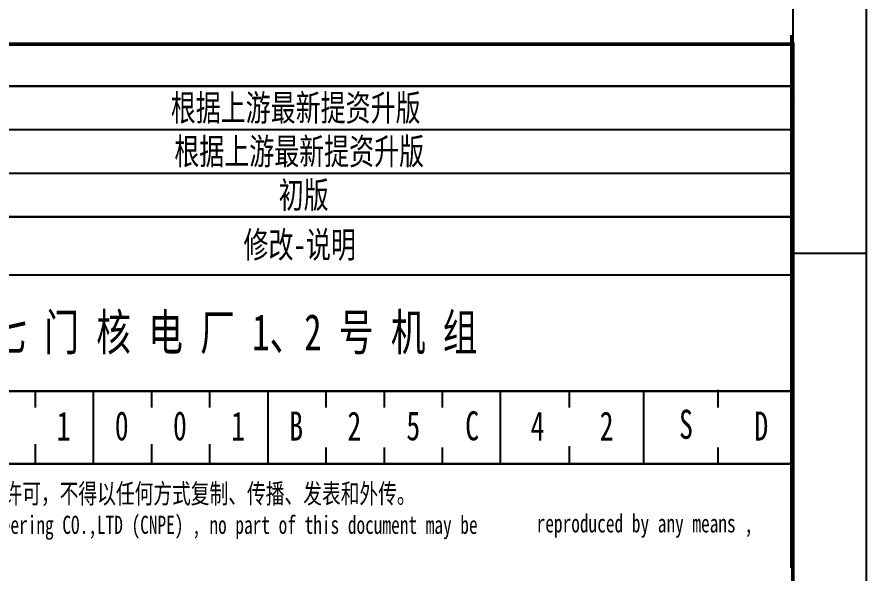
# Model space of a CAD drawing. Extents: x -383207 to 558143, y -95136 to 11777.
# Drawn here: x 290442 to 293363, y -92258 to -90345 of the extents above; entities that cross this region are included whole.
import ezdxf

# ---------------------------------------------------------------- set-up
doc = ezdxf.new("R2010")
doc.units = 0
doc.layers.get('0').update_dxf_attribs({"linetype": 'CONTINUOUS'})
doc.layers.add('1', color=7, linetype='CONTINUOUS')
doc.layers.add('B版云线202106', color=2, linetype='CONTINUOUS')
doc.styles.add('宋体', font='', dxfattribs={"width": 0.7})
doc.styles.get('宋体').set_extended_font_data('SimSun')

# ---------------------------------------------------------------- blocks, each defined once
blk = doc.blocks.new('tk1')
at = {"color": 4, "flags": 128}
blk.add_lwpolyline([(82683.8, -541567.7), (82683.8, -562592.7)], dxfattribs=at)
blk.add_lwpolyline([(46133.8, -541817.7), (82431.8, -541817.7), (82431.8, -562342.7), (46133.8, -562342.7)], close=True)
at = {"flags": 128}
blk.add_lwpolyline([(82433.8, -559777.1), (82683.8, -559777.1)], dxfattribs=at)

msp = doc.modelspace()

# ---------------------------------------------------------------- linework, layer by layer
msp.add_lwpolyline([(256188, -72948.5), (293363, -72948.5), (293363, -93973.5), (256188, -93973.5)], close=True)
at = {"layer": '1', "color": 2}
for p, q in [((293106, -92240), (293106, -90407.3)), ((293111, -92231.4), (293111, -90438.6)), ((293119.4, -90640.9), (293119.4, -90640.9)), ((293119.4, -90640.9), (293119.4, -90640.9)), ((293119.4, -90640.9), (293119.4, -90640.9)), ((293119.4, -90640.9), (293119.4, -90640.9)), ((290505.9, -91688.7), (290505.9, -91632.7)), ((290705.9, -91882.7), (290705.9, -91632.7)), ((290905.9, -91688.7), (290905.9, -91632.7)), ((291105.9, -91688.7), (291105.9, -91632.7)), ((291305.9, -91882.7), (291305.9, -91632.7)), ((291505.9, -91688.7), (291505.9, -91632.7)), ((291706, -91688.7), (291706, -91632.7)), ((291906, -91688.7), (291906, -91632.7)), ((292106, -91882.7), (292106, -91632.7)), ((292343.2, -91688.9), (292343.2, -91632.7)), ((292598.3, -91884.3), (292598.3, -91634.2)), ((292854.5, -91688.7), (292854.5, -91628.4)), ((290505.9, -91882.7), (290505.9, -91814.8)), ((290905.9, -91882.7), (290905.9, -91814.8)), ((291105.9, -91882.7), (291105.9, -91814.8)), ((291505.9, -91882.7), (291505.9, -91826.1)), ((291706, -91882.7), (291706, -91826.1)), ((291906, -91882.7), (291906, -91826.1)), ((292343.2, -91880.4), (292343.2, -91821.8)), ((292854.5, -91882.7), (292854.5, -91826.1)), ((293106, -91882.7), (288605.8, -91882.7))]:
    msp.add_line(p, q, dxfattribs=at)
at = {"layer": '1'}
msp.add_line((293108, -92240), (293108, -90447.3), dxfattribs=at)
at = {"layer": '1', "color": 7}
msp.add_line((293116.5, -90649.6), (293116.5, -90649.6), dxfattribs=at)
msp.add_line((293116.5, -90649.6), (293116.5, -90649.6), dxfattribs=at)
msp.add_line((293116.5, -90649.6), (293116.5, -90649.6), dxfattribs=at)
msp.add_line((293116.5, -90649.6), (293116.5, -90649.6), dxfattribs=at)
at = {"layer": '1', "color": 2, "const_width": 12.5}
msp.add_lwpolyline([(288610.7, -93732.8), (293111, -93732.8), (293111, -90438.6), (288610.7, -90438.6)], close=True, dxfattribs=at)
at = {"layer": '1', "color": 2, "const_width": 7.5}
for points in [[(288605.8, -90582.7), (293106, -90582.7)], [(288605.8, -90732.7), (293106, -90732.7)], [(288605.8, -90882.7), (293106, -90882.7)], [(288605.8, -91032.7), (293106, -91032.7)], [(288605.8, -91232.7), (293106, -91232.7)], [(288605.8, -91632.7), (293106, -91632.7)], [(288605.8, -91882.7), (293106, -91882.7)], [(288610.7, -91882.7), (293111, -91882.7)]]:
    msp.add_lwpolyline(points, dxfattribs=at)

# ---------------------------------------------------------------- block references
at = {"layer": 'B版云线202106'}
msp.add_blockref('tk1', (210679.2, 468619.2), dxfattribs=at)

# ---------------------------------------------------------------- texts
at = {"color": 2, "style": '宋体', "width": 0.7}
msp.add_text('浙 江 金 七 门 核 电 厂 1、2 号 机 组', height=125.006, dxfattribs=at).set_placement((289820.4, -91492.2))
at = {"color": 2, "linetype": 'Continuous', "char_height": 100, "attachment_point": 5, "style": '宋体'}
for s, insert in [('1', (290602.6, -91752.5)), ('0', (290802.6, -91752.5)), ('B', (291402.7, -91752.5)), ('2', (291602.7, -91752.5)), ('5', (291805.5, -91752.5)), ('C', (292008, -91752.5)), ('4', (292233, -91752.5)), ('2', (292470.5, -91752.5)), ('S', (292743.7, -91747.2)), ('D', (293002.8, -91752.5))]:
    msp.add_mtext_dynamic_manual_height_columns(s, width=169.011, gutter_width=25, heights=[0], dxfattribs=dict(at, insert=insert))
at = {"color": 1, "linetype": 'Continuous', "char_height": 100, "attachment_point": 5, "style": '宋体'}
for s, insert in [('0', (291002.7, -91752.5)), ('1', (291202.7, -91752.5))]:
    msp.add_mtext_dynamic_manual_height_columns(s, width=100.005, gutter_width=1, heights=[0], dxfattribs=dict(at, insert=insert))
at = {"layer": '1', "color": 6, "style": '宋体', "width": 0.7}
msp.add_text('根据上游最新提资升版', height=90, dxfattribs=at).set_placement((290971.3, -90702.4))
at = {"layer": '1', "color": 2, "style": '宋体', "width": 0.7}
for s, p in [('根据上游最新提资升版', (290983.4, -90852.4)), ('初版', (291342.6, -91002.4)), ('修改-说明', (291221.5, -91173.6))]:
    msp.add_text(s, height=90, dxfattribs=at).set_placement(p)
at = {"layer": '1', "color": 2, "ltscale": 0.8, "style": '宋体', "width": 0.7}
for s, height, p in [('本文件产权属中国核电工程有限公司（CNPE）所有，未经书面许可，不得以任何方式复制、传播、发表和外传。', 67.503, (288655.8, -92018.7)), ('This document is the property of China Nuclear Power Engineering CO.,LTD (CNPE) , no part of this document may be', 62.5031, (288663.6, -92123.6)), ('reproduced by any means , ', 62.503, (292229.9, -92118.6))]:
    msp.add_text(s, height=height, dxfattribs=at).set_placement(p)

doc.saveas('drawing.dxf')
